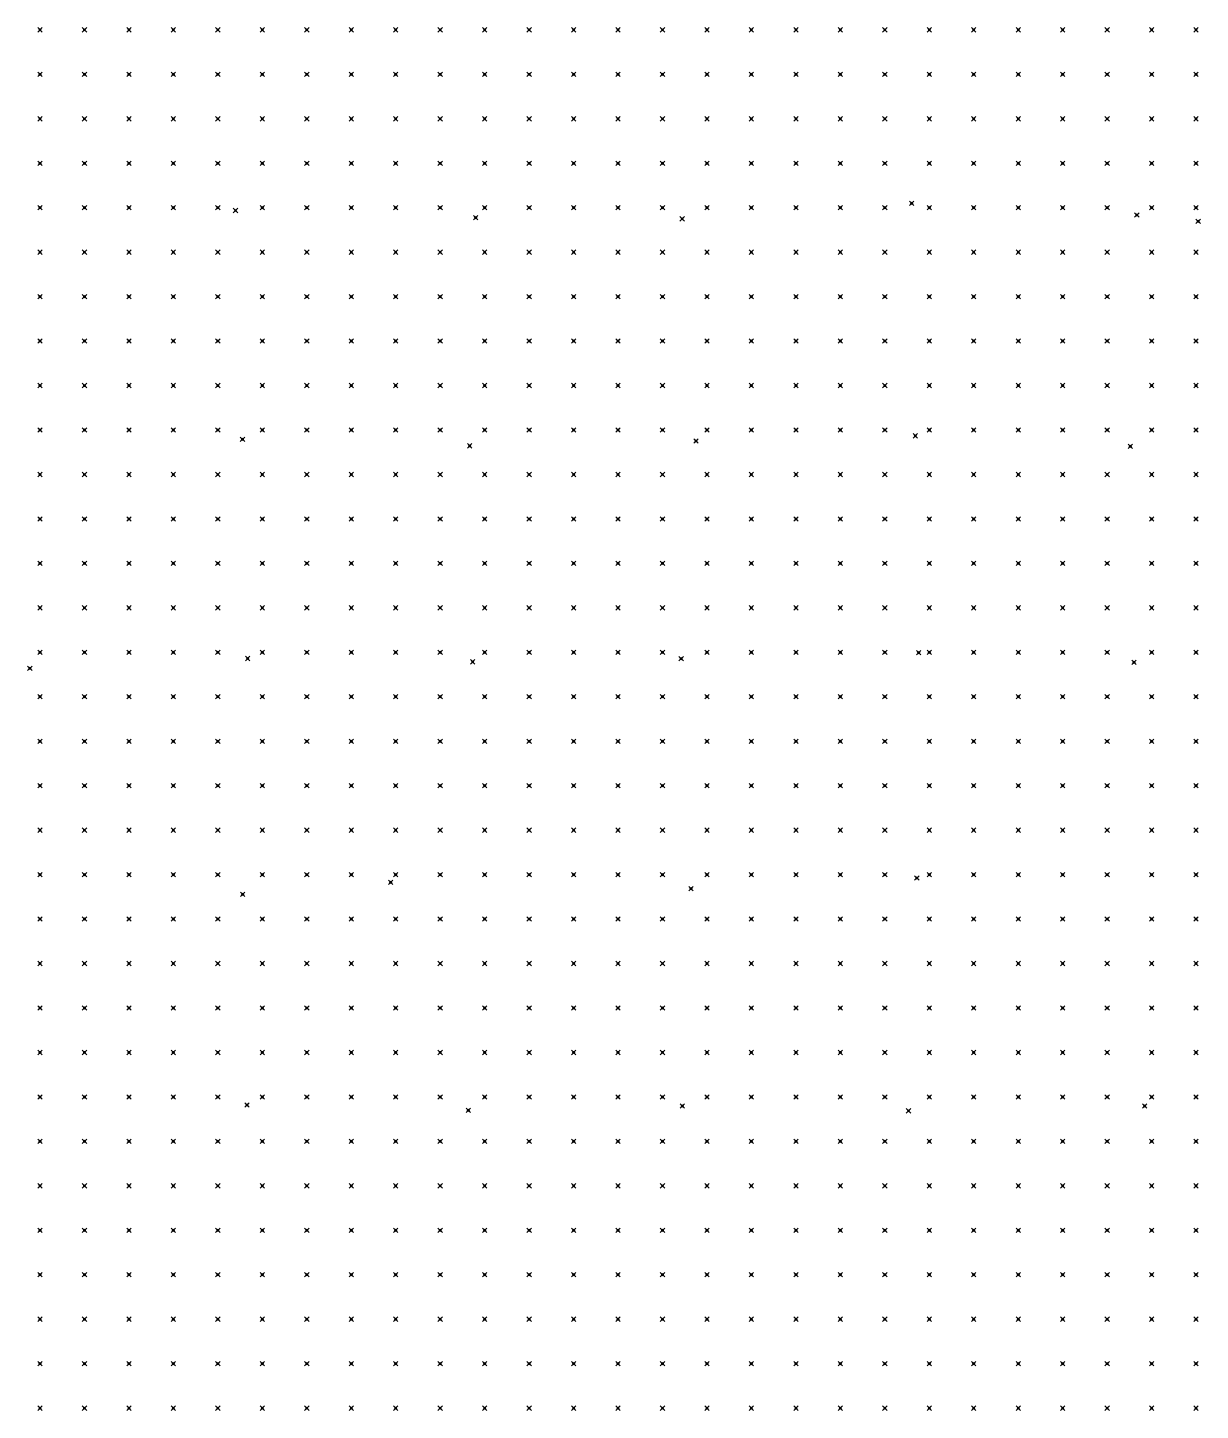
# Model space of a CAD drawing. Header units: metres. Extents: x 441556 to 446409, y 432338 to 461058.
# Drawn here: x 446143.1 to 446222.2, y 433314.2 to 433407.5 of the extents above; entities that cross this region are included whole.
import ezdxf

# ---------------------------------------------------------------- set-up
doc = ezdxf.new("R2010")
doc.units = ezdxf.units.M
doc.header["$MEASUREMENT"] = 0
doc.header["$PDMODE"] = 35
doc.header["$PDSIZE"] = 0.15
doc.layers.add('DTM-NOK-RevN_LIDAR_co_lidar', color=91, linetype='Continuous', lineweight=0)
doc.layers.add('DTM-NOK-RevN_RTK', color=32, linetype='Continuous', lineweight=0)

msp = doc.modelspace()

# ---------------------------------------------------------------- linework, layer by layer
at = {"layer": 'DTM-NOK-RevN_LIDAR_co_lidar'}
for p in [(446143.936, 433407.365, 319.033), (446146.935, 433407.365, 319.116), (446149.934, 433407.365, 319.202), (446152.934, 433407.365, 319.195), (446155.933, 433407.365, 319.187), (446158.932, 433407.365, 319.119), (446161.932, 433407.365, 318.998), (446164.931, 433407.365, 318.982), (446167.931, 433407.365, 318.948), (446170.93, 433407.365, 318.845), (446173.929, 433407.365, 318.807), (446176.929, 433407.365, 318.858), (446179.928, 433407.365, 318.987), (446182.928, 433407.365, 319.06), (446185.927, 433407.365, 319.089), (446188.926, 433407.365, 319.133), (446191.926, 433407.365, 319.151), (446194.925, 433407.365, 319.101), (446197.924, 433407.365, 319.073), (446200.924, 433407.365, 319.081), (446203.923, 433407.365, 319.087), (446206.923, 433407.365, 319.15), (446209.922, 433407.365, 319.154), (446212.921, 433407.365, 319.204), (446215.921, 433407.365, 319.176), (446218.92, 433407.365, 319.15), (446221.92, 433407.365, 318.989), (446143.936, 433404.365, 319.027), (446146.935, 433404.365, 319.11), (446149.934, 433404.365, 319.195), (446152.934, 433404.365, 319.162), (446155.933, 433404.365, 319.131), (446158.932, 433404.365, 319.1), (446161.932, 433404.365, 319.038), (446164.931, 433404.365, 319.019), (446167.931, 433404.365, 318.93), (446170.93, 433404.365, 318.823), (446173.929, 433404.365, 318.81), (446176.929, 433404.365, 318.848), (446179.928, 433404.365, 318.923), (446182.928, 433404.365, 318.997), (446185.927, 433404.365, 319.08), (446188.926, 433404.365, 319.103), (446191.926, 433404.365, 319.097), (446194.925, 433404.365, 319.089), (446197.924, 433404.365, 319.07), (446200.924, 433404.365, 319.118), (446203.923, 433404.365, 319.094), (446206.923, 433404.365, 319.061), (446209.922, 433404.365, 319.086), (446212.921, 433404.365, 319.136), (446215.921, 433404.365, 319.14), (446218.92, 433404.365, 319.13), (446221.92, 433404.365, 318.952), (446143.936, 433401.366, 319.111), (446146.935, 433401.366, 318.989), (446149.934, 433401.366, 319.127), (446152.934, 433401.366, 319.144), (446155.933, 433401.366, 319.087), (446158.932, 433401.366, 319.104), (446161.932, 433401.366, 319.081), (446164.931, 433401.366, 319.039), (446167.931, 433401.366, 319.018), (446170.93, 433401.366, 318.939), (446173.929, 433401.366, 318.899), (446176.929, 433401.366, 318.903), (446179.928, 433401.366, 318.916), (446182.928, 433401.366, 319.008), (446185.927, 433401.366, 319.067), (446188.926, 433401.366, 319.076), (446191.926, 433401.366, 319.074), (446194.925, 433401.366, 319.064), (446197.924, 433401.366, 319.058), (446200.924, 433401.366, 319.1), (446203.923, 433401.366, 319.111), (446206.923, 433401.366, 319.104), (446209.922, 433401.366, 319.098), (446212.921, 433401.366, 319.138), (446215.921, 433401.366, 319.113), (446218.92, 433401.366, 319.06), (446221.92, 433401.366, 318.899), (446143.936, 433398.366, 319.018), (446146.935, 433398.366, 318.941), (446149.934, 433398.366, 319.029), (446152.934, 433398.366, 319.12), (446155.933, 433398.366, 319.174), (446158.932, 433398.366, 319.139), (446161.932, 433398.366, 319.104), (446164.931, 433398.366, 319.111), (446167.931, 433398.366, 319.114), (446170.93, 433398.366, 319.048), (446173.929, 433398.366, 319.028), (446176.929, 433398.366, 319.032), (446179.928, 433398.366, 318.981), (446182.928, 433398.366, 319.052), (446185.927, 433398.366, 319.114), (446188.926, 433398.366, 319.108), (446191.926, 433398.366, 319.065), (446194.925, 433398.366, 319.047), (446197.924, 433398.366, 319.063), (446200.924, 433398.366, 319.079), (446203.923, 433398.366, 319.111), (446206.923, 433398.366, 319.103), (446209.922, 433398.366, 319.071), (446212.921, 433398.366, 319.101), (446215.921, 433398.366, 318.974), (446218.92, 433398.366, 319.014), (446221.92, 433398.366, 318.873), (446143.936, 433395.367, 318.963), (446146.935, 433395.367, 318.867), (446149.934, 433395.367, 318.98), (446152.934, 433395.367, 319.123), (446155.933, 433395.367, 319.174), (446158.932, 433395.367, 319.178), (446161.932, 433395.367, 319.255), (446164.931, 433395.367, 319.157), (446167.931, 433395.367, 319.142), (446170.93, 433395.367, 319.133), (446173.929, 433395.367, 319.144), (446176.929, 433395.367, 319.073), (446179.928, 433395.367, 319.04), (446182.928, 433395.367, 319.071), (446185.927, 433395.367, 319.09), (446188.926, 433395.367, 319.103), (446191.926, 433395.367, 319.051), (446194.925, 433395.367, 319.051), (446197.924, 433395.367, 319.079), (446200.924, 433395.367, 319.105), (446203.923, 433395.367, 319.139), (446206.923, 433395.367, 319.081), (446209.922, 433395.367, 319.063), (446212.921, 433395.367, 319.075), (446215.921, 433395.367, 319.057), (446218.92, 433395.367, 319.013), (446221.92, 433395.367, 318.873), (446143.936, 433392.368, 319.014), (446146.935, 433392.368, 318.961), (446149.934, 433392.368, 319.002), (446152.934, 433392.368, 319.081), (446155.933, 433392.368, 319.115), (446158.932, 433392.368, 319.235), (446161.932, 433392.368, 319.279), (446164.931, 433392.368, 319.142), (446167.931, 433392.368, 319.153), (446170.93, 433392.368, 319.169), (446173.929, 433392.368, 319.221), (446176.929, 433392.368, 319.114), (446179.928, 433392.368, 319.011), (446182.928, 433392.368, 319.005), (446185.927, 433392.368, 319.074), (446188.926, 433392.368, 319.105), (446191.926, 433392.368, 319.05), (446194.925, 433392.368, 319.069), (446197.924, 433392.368, 319.101), (446200.924, 433392.368, 319.097), (446203.923, 433392.368, 319.131), (446206.923, 433392.368, 319.062), (446209.922, 433392.368, 319.047), (446212.921, 433392.368, 319.051), (446215.921, 433392.368, 319.059), (446218.92, 433392.368, 318.989), (446221.92, 433392.368, 318.789), (446143.936, 433389.368, 319.154), (446146.935, 433389.368, 319.035), (446149.934, 433389.368, 319.018), (446152.934, 433389.368, 319.123), (446155.933, 433389.368, 319.122), (446158.932, 433389.368, 319.157), (446161.932, 433389.368, 319.153), (446164.931, 433389.368, 319.114), (446167.931, 433389.368, 319.139), (446170.93, 433389.368, 319.217), (446173.929, 433389.368, 319.25), (446176.929, 433389.368, 319.17), (446179.928, 433389.368, 319.067), (446182.928, 433389.368, 319.033), (446185.927, 433389.368, 319.055), (446188.926, 433389.368, 319.083), (446191.926, 433389.368, 319.063), (446194.925, 433389.368, 319.059), (446197.924, 433389.368, 319.094), (446200.924, 433389.368, 319.1), (446203.923, 433389.368, 319.128), (446206.923, 433389.368, 319.067), (446209.922, 433389.368, 319.017), (446212.921, 433389.368, 319.055), (446215.921, 433389.368, 319.068), (446218.92, 433389.368, 318.976), (446221.92, 433389.368, 318.801), (446143.936, 433386.369, 319.018), (446146.935, 433386.369, 319.003), (446149.934, 433386.369, 319.116), (446152.934, 433386.369, 319.071), (446155.933, 433386.369, 319.085), (446158.932, 433386.369, 319.115), (446161.932, 433386.369, 319.151), (446164.931, 433386.369, 319.148), (446167.931, 433386.369, 319.139), (446170.93, 433386.369, 319.22), (446173.929, 433386.369, 319.264), (446176.929, 433386.369, 319.195), (446179.928, 433386.369, 319.098), (446182.928, 433386.369, 319.076), (446185.927, 433386.369, 319.05), (446188.926, 433386.369, 319.029), (446191.926, 433386.369, 319.019), (446194.925, 433386.369, 319.035), (446197.924, 433386.369, 319.072), (446200.924, 433386.369, 319.071), (446203.923, 433386.369, 319.091), (446206.923, 433386.369, 319.08), (446209.922, 433386.369, 319.029), (446212.921, 433386.369, 319.052), (446215.921, 433386.369, 319.059), (446218.92, 433386.369, 318.956), (446221.92, 433386.369, 318.748), (446143.936, 433383.37, 318.986), (446146.935, 433383.37, 319.025), (446149.934, 433383.37, 319.118), (446152.934, 433383.37, 318.945), (446155.933, 433383.37, 319.047), (446158.932, 433383.37, 319.065), (446161.932, 433383.37, 319.153), (446164.931, 433383.37, 319.134), (446167.931, 433383.37, 319.154), (446170.93, 433383.37, 319.223), (446173.929, 433383.37, 319.301), (446176.929, 433383.37, 319.258), (446179.928, 433383.37, 319.165), (446182.928, 433383.37, 319.071), (446185.927, 433383.37, 319.036), (446188.926, 433383.37, 318.997), (446191.926, 433383.37, 318.994), (446194.925, 433383.37, 319.004), (446197.924, 433383.37, 319.03), (446200.924, 433383.37, 319.051), (446203.923, 433383.37, 319.07), (446206.923, 433383.37, 319.075), (446209.922, 433383.37, 319.062), (446212.921, 433383.37, 319.066), (446215.921, 433383.37, 319.058), (446218.92, 433383.37, 318.958), (446221.92, 433383.37, 318.924), (446143.936, 433380.37, 318.927), (446146.935, 433380.37, 319.019), (446149.934, 433380.37, 319.11), (446152.934, 433380.37, 319.098), (446155.933, 433380.37, 319.094), (446158.932, 433380.37, 319.147), (446161.932, 433380.37, 319.142), (446164.931, 433380.37, 319.169), (446167.931, 433380.37, 319.193), (446170.93, 433380.37, 319.241), (446173.929, 433380.37, 319.332), (446176.929, 433380.37, 319.274), (446179.928, 433380.37, 319.179), (446182.928, 433380.37, 319.083), (446185.927, 433380.37, 319.016), (446188.926, 433380.37, 319.006), (446191.926, 433380.37, 318.971), (446194.925, 433380.37, 318.983), (446197.924, 433380.37, 319.015), (446200.924, 433380.37, 319.034), (446203.923, 433380.37, 319.052), (446206.923, 433380.37, 319.074), (446209.922, 433380.37, 319.07), (446212.921, 433380.37, 319.067), (446215.921, 433380.37, 319.063), (446218.92, 433380.37, 318.968), (446221.92, 433380.37, 319.017), (446143.936, 433377.371, 318.913), (446146.935, 433377.371, 318.996), (446149.934, 433377.371, 319.151), (446152.934, 433377.371, 319.219), (446155.933, 433377.371, 319.147), (446158.932, 433377.371, 319.157), (446161.932, 433377.371, 319.216), (446164.931, 433377.371, 319.214), (446167.931, 433377.371, 319.263), (446170.93, 433377.371, 319.27), (446173.929, 433377.371, 319.33), (446176.929, 433377.371, 319.267), (446179.928, 433377.371, 319.23), (446182.928, 433377.371, 319.138), (446185.927, 433377.371, 318.999), (446188.926, 433377.371, 318.985), (446191.926, 433377.371, 318.963), (446194.925, 433377.371, 318.967), (446197.924, 433377.371, 319.031), (446200.924, 433377.371, 319.016), (446203.923, 433377.371, 319.041), (446206.923, 433377.371, 319.038), (446209.922, 433377.371, 319.053), (446212.921, 433377.371, 319.07), (446215.921, 433377.371, 319.03), (446218.92, 433377.371, 318.923), (446221.92, 433377.371, 318.851), (446143.936, 433374.371, 318.988), (446146.935, 433374.371, 319.022), (446149.934, 433374.371, 319.062), (446152.934, 433374.371, 319.139), (446155.933, 433374.371, 319.117), (446158.932, 433374.371, 319.146), (446161.932, 433374.371, 319.234), (446164.931, 433374.371, 319.287), (446167.931, 433374.371, 319.302), (446170.93, 433374.371, 319.294), (446173.929, 433374.371, 319.356), (446176.929, 433374.371, 319.334), (446179.928, 433374.371, 319.22), (446182.928, 433374.371, 319.097), (446185.927, 433374.371, 318.97), (446188.926, 433374.371, 318.937), (446191.926, 433374.371, 319.001), (446194.925, 433374.371, 318.974), (446197.924, 433374.371, 319.008), (446200.924, 433374.371, 319.022), (446203.923, 433374.371, 319.079), (446206.923, 433374.371, 319.029), (446209.922, 433374.371, 319.029), (446212.921, 433374.371, 319.037), (446215.921, 433374.371, 318.962), (446218.92, 433374.371, 318.852), (446221.92, 433374.371, 318.862), (446143.936, 433371.372, 318.99), (446146.935, 433371.372, 319.005), (446149.934, 433371.372, 319.019), (446152.934, 433371.372, 319.072), (446155.933, 433371.372, 319.051), (446158.932, 433371.372, 319.091), (446161.932, 433371.372, 319.196), (446164.931, 433371.372, 319.257), (446167.931, 433371.372, 319.29), (446170.93, 433371.372, 319.311), (446173.929, 433371.372, 319.358), (446176.929, 433371.372, 319.301), (446179.928, 433371.372, 319.177), (446182.928, 433371.372, 319.062), (446185.927, 433371.372, 318.962), (446188.926, 433371.372, 318.913), (446191.926, 433371.372, 318.944), (446194.925, 433371.372, 318.939), (446197.924, 433371.372, 319.001), (446200.924, 433371.372, 319.039), (446203.923, 433371.372, 319.064), (446206.923, 433371.372, 318.999), (446209.922, 433371.372, 318.993), (446212.921, 433371.372, 318.979), (446215.921, 433371.372, 318.914), (446218.92, 433371.372, 318.814), (446221.92, 433371.372, 318.9), (446143.936, 433368.373, 318.939), (446146.935, 433368.373, 318.932), (446149.934, 433368.373, 318.957), (446152.934, 433368.373, 318.986), (446155.933, 433368.373, 318.971), (446158.932, 433368.373, 319.031), (446161.932, 433368.373, 319.079), (446164.931, 433368.373, 319.16), (446167.931, 433368.373, 319.234), (446170.93, 433368.373, 319.273), (446173.929, 433368.373, 319.333), (446176.929, 433368.373, 319.249), (446179.928, 433368.373, 319.14), (446182.928, 433368.373, 319.058), (446185.927, 433368.373, 318.969), (446188.926, 433368.373, 318.898), (446191.926, 433368.373, 318.889), (446194.925, 433368.373, 318.962), (446197.924, 433368.373, 318.997), (446200.924, 433368.373, 319.049), (446203.923, 433368.373, 319.013), (446206.923, 433368.373, 318.971), (446209.922, 433368.373, 318.955), (446212.921, 433368.373, 318.899), (446215.921, 433368.373, 318.831), (446218.92, 433368.373, 318.75), (446221.92, 433368.373, 318.802), (446143.936, 433365.373, 318.895), (446146.935, 433365.373, 318.947), (446149.934, 433365.373, 318.918), (446152.934, 433365.373, 318.906), (446155.933, 433365.373, 318.838), (446158.932, 433365.373, 318.963), (446161.932, 433365.373, 319.035), (446164.931, 433365.373, 319.068), (446167.931, 433365.373, 319.157), (446170.93, 433365.373, 319.201), (446173.929, 433365.373, 319.239), (446176.929, 433365.373, 319.184), (446179.928, 433365.373, 319.096), (446182.928, 433365.373, 319.022), (446185.927, 433365.373, 318.965), (446188.926, 433365.373, 318.912), (446191.926, 433365.373, 318.881), (446194.925, 433365.373, 318.985), (446197.924, 433365.373, 319.051), (446200.924, 433365.373, 319.079), (446203.923, 433365.373, 319.033), (446206.923, 433365.373, 318.987), (446209.922, 433365.373, 318.903), (446212.921, 433365.373, 318.876), (446215.921, 433365.373, 318.83), (446218.92, 433365.373, 318.754), (446221.92, 433365.373, 318.806), (446143.936, 433362.374, 318.837), (446146.935, 433362.374, 318.91), (446149.934, 433362.374, 318.883), (446152.934, 433362.374, 318.846), (446155.933, 433362.374, 318.847), (446158.932, 433362.374, 318.922), (446161.932, 433362.374, 319.003), (446164.931, 433362.374, 319.036), (446167.931, 433362.374, 319.029), (446170.93, 433362.374, 319.098), (446173.929, 433362.374, 319.141), (446176.929, 433362.374, 319.144), (446179.928, 433362.374, 319.028), (446182.928, 433362.374, 318.998), (446185.927, 433362.374, 318.972), (446188.926, 433362.374, 318.938), (446191.926, 433362.374, 318.912), (446194.925, 433362.374, 318.976), (446197.924, 433362.374, 319.086), (446200.924, 433362.374, 319.103), (446203.923, 433362.374, 319.065), (446206.923, 433362.374, 318.99), (446209.922, 433362.374, 318.904), (446212.921, 433362.374, 318.861), (446215.921, 433362.374, 318.828), (446218.92, 433362.374, 318.823), (446221.92, 433362.374, 318.85), (446143.936, 433359.374, 318.804), (446146.935, 433359.374, 318.834), (446149.934, 433359.374, 318.783), (446152.934, 433359.374, 318.837), (446155.933, 433359.374, 318.82), (446158.932, 433359.374, 318.813), (446161.932, 433359.374, 318.962), (446164.931, 433359.374, 318.946), (446167.931, 433359.374, 318.94), (446170.93, 433359.374, 319.06), (446173.929, 433359.374, 319.068), (446176.929, 433359.374, 319.058), (446179.928, 433359.374, 318.96), (446182.928, 433359.374, 318.981), (446185.927, 433359.374, 318.86), (446188.926, 433359.374, 318.787), (446191.926, 433359.374, 318.857), (446194.925, 433359.374, 318.979), (446197.924, 433359.374, 319.044), (446200.924, 433359.374, 319.063), (446203.923, 433359.374, 319.054), (446206.923, 433359.374, 318.978), (446209.922, 433359.374, 318.945), (446212.921, 433359.374, 318.852), (446215.921, 433359.374, 318.836), (446218.92, 433359.374, 318.834), (446221.92, 433359.374, 318.802), (446143.936, 433356.375, 318.826), (446146.935, 433356.375, 318.771), (446149.934, 433356.375, 318.757), (446152.934, 433356.375, 318.711), (446155.933, 433356.375, 318.716), (446158.932, 433356.375, 318.741), (446161.932, 433356.375, 318.914), (446164.931, 433356.375, 318.993), (446167.931, 433356.375, 319.009), (446170.93, 433356.375, 319.062), (446173.929, 433356.375, 318.956), (446176.929, 433356.375, 318.921), (446179.928, 433356.375, 318.939), (446182.928, 433356.375, 319.018), (446185.927, 433356.375, 318.48), (446188.926, 433356.375, 318.401), (446191.926, 433356.375, 318.518), (446194.925, 433356.375, 318.909), (446197.924, 433356.375, 319.015), (446200.924, 433356.375, 319.052), (446203.923, 433356.375, 319.067), (446206.923, 433356.375, 318.974), (446209.922, 433356.375, 318.924), (446212.921, 433356.375, 318.827), (446215.921, 433356.375, 318.888), (446218.92, 433356.375, 318.826), (446221.92, 433356.375, 318.814), (446143.936, 433353.376, 318.665), (446146.935, 433353.376, 318.643), (446149.934, 433353.376, 318.63), (446152.934, 433353.376, 318.59), (446155.933, 433353.376, 318.707), (446158.932, 433353.376, 318.784), (446161.932, 433353.376, 318.901), (446164.931, 433353.376, 319.029), (446167.931, 433353.376, 319.08), (446170.93, 433353.376, 319.207), (446173.929, 433353.376, 318.962), (446176.929, 433353.376, 318.891), (446179.928, 433353.376, 318.833), (446182.928, 433353.376, 318.917), (446185.927, 433353.376, 318.531), (446188.926, 433353.376, 318.415), (446191.926, 433353.376, 318.44), (446194.925, 433353.376, 318.798), (446197.924, 433353.376, 318.986), (446200.924, 433353.376, 319.099), (446203.923, 433353.376, 319.04), (446206.923, 433353.376, 318.911), (446209.922, 433353.376, 318.837), (446212.921, 433353.376, 318.809), (446215.921, 433353.376, 319.004), (446218.92, 433353.376, 318.772), (446221.92, 433353.376, 318.786), (446143.936, 433350.376, 318.692), (446146.935, 433350.376, 318.678), (446149.934, 433350.376, 318.643), (446152.934, 433350.376, 318.512), (446155.933, 433350.376, 318.634), (446158.932, 433350.376, 318.729), (446161.932, 433350.376, 318.827), (446164.931, 433350.376, 318.945), (446167.931, 433350.376, 319.023), (446170.93, 433350.376, 319.216), (446173.929, 433350.376, 319.066), (446176.929, 433350.376, 318.92), (446179.928, 433350.376, 318.814), (446182.928, 433350.376, 318.726), (446185.927, 433350.376, 318.545), (446188.926, 433350.376, 318.438), (446191.926, 433350.376, 318.437), (446194.925, 433350.376, 318.697), (446197.924, 433350.376, 318.791), (446200.924, 433350.376, 318.836), (446203.923, 433350.376, 318.902), (446206.923, 433350.376, 318.848), (446209.922, 433350.376, 318.801), (446212.921, 433350.376, 318.774), (446215.921, 433350.376, 318.998), (446218.92, 433350.376, 318.701), (446221.92, 433350.376, 318.76), (446143.936, 433347.377, 318.7), (446146.935, 433347.377, 318.66), (446149.934, 433347.377, 318.604), (446152.934, 433347.377, 318.541), (446155.933, 433347.377, 318.668), (446158.932, 433347.377, 318.802), (446161.932, 433347.377, 318.839), (446164.931, 433347.377, 318.959), (446167.931, 433347.377, 318.995), (446170.93, 433347.377, 319.083), (446173.929, 433347.377, 319.16), (446176.929, 433347.377, 318.865), (446179.928, 433347.377, 318.764), (446182.928, 433347.377, 318.708), (446185.927, 433347.377, 318.599), (446188.926, 433347.377, 318.502), (446191.926, 433347.377, 318.483), (446194.925, 433347.377, 318.604), (446197.924, 433347.377, 318.638), (446200.924, 433347.377, 318.745), (446203.923, 433347.377, 318.864), (446206.923, 433347.377, 318.866), (446209.922, 433347.377, 318.83), (446212.921, 433347.377, 318.798), (446215.921, 433347.377, 318.811), (446218.92, 433347.377, 318.772), (446221.92, 433347.377, 318.883), (446143.936, 433344.378, 318.785), (446146.935, 433344.378, 318.721), (446149.934, 433344.378, 318.72), (446152.934, 433344.378, 318.691), (446155.933, 433344.378, 318.689), (446158.932, 433344.378, 318.846), (446161.932, 433344.378, 318.911), (446164.931, 433344.378, 318.97), (446167.931, 433344.378, 318.995), (446170.93, 433344.378, 318.903), (446173.929, 433344.378, 318.927), (446176.929, 433344.378, 318.918), (446179.928, 433344.378, 318.673), (446182.928, 433344.378, 318.656), (446185.927, 433344.378, 318.646), (446188.926, 433344.378, 318.594), (446191.926, 433344.378, 318.591), (446194.925, 433344.378, 318.657), (446197.924, 433344.378, 318.673), (446200.924, 433344.378, 318.772), (446203.923, 433344.378, 318.859), (446206.923, 433344.378, 318.866), (446209.922, 433344.378, 318.852), (446212.921, 433344.378, 318.851), (446215.921, 433344.378, 318.847), (446218.92, 433344.378, 318.85), (446221.92, 433344.378, 319.152), (446143.936, 433341.378, 318.816), (446146.935, 433341.378, 318.772), (446149.934, 433341.378, 318.813), (446152.934, 433341.378, 318.74), (446155.933, 433341.378, 318.799), (446158.932, 433341.378, 318.914), (446161.932, 433341.378, 318.958), (446164.931, 433341.378, 318.895), (446167.931, 433341.378, 318.925), (446170.93, 433341.378, 318.879), (446173.929, 433341.378, 318.818), (446176.929, 433341.378, 318.693), (446179.928, 433341.378, 318.655), (446182.928, 433341.378, 318.661), (446185.927, 433341.378, 318.673), (446188.926, 433341.378, 318.636), (446191.926, 433341.378, 318.606), (446194.925, 433341.378, 318.633), (446197.924, 433341.378, 318.66), (446200.924, 433341.378, 318.737), (446203.923, 433341.378, 318.813), (446206.923, 433341.378, 318.909), (446209.922, 433341.378, 318.911), (446212.921, 433341.378, 318.922), (446215.921, 433341.378, 318.868), (446218.92, 433341.378, 318.792), (446221.92, 433341.378, 318.857), (446143.936, 433338.379, 318.816), (446146.935, 433338.379, 318.824), (446149.934, 433338.379, 318.814), (446152.934, 433338.379, 318.8), (446155.933, 433338.379, 318.779), (446158.932, 433338.379, 318.92), (446161.932, 433338.379, 318.919), (446164.931, 433338.379, 318.853), (446167.931, 433338.379, 318.852), (446170.93, 433338.379, 318.874), (446173.929, 433338.379, 318.762), (446176.929, 433338.379, 318.663), (446179.928, 433338.379, 318.598), (446182.928, 433338.379, 318.63), (446185.927, 433338.379, 318.72), (446188.926, 433338.379, 318.67), (446191.926, 433338.379, 318.599), (446194.925, 433338.379, 318.622), (446197.924, 433338.379, 318.669), (446200.924, 433338.379, 318.721), (446203.923, 433338.379, 318.782), (446206.923, 433338.379, 318.928), (446209.922, 433338.379, 318.96), (446212.921, 433338.379, 318.95), (446215.921, 433338.379, 318.887), (446218.92, 433338.379, 318.821), (446221.92, 433338.379, 318.852), (446143.936, 433335.379, 318.94), (446146.935, 433335.379, 318.928), (446149.934, 433335.379, 318.861), (446152.934, 433335.379, 318.917), (446155.933, 433335.379, 318.875), (446158.932, 433335.379, 318.877), (446161.932, 433335.379, 318.909), (446164.931, 433335.379, 318.83), (446167.931, 433335.379, 318.813), (446170.93, 433335.379, 318.839), (446173.929, 433335.379, 318.772), (446176.929, 433335.379, 318.655), (446179.928, 433335.379, 318.642), (446182.928, 433335.379, 318.693), (446185.927, 433335.379, 318.841), (446188.926, 433335.379, 318.786), (446191.926, 433335.379, 318.668), (446194.925, 433335.379, 318.634), (446197.924, 433335.379, 318.698), (446200.924, 433335.379, 318.794), (446203.923, 433335.379, 318.921), (446206.923, 433335.379, 319.031), (446209.922, 433335.379, 319.067), (446212.921, 433335.379, 319.064), (446215.921, 433335.379, 318.969), (446218.92, 433335.379, 318.951), (446221.92, 433335.379, 318.927), (446143.936, 433332.38, 319.006), (446146.935, 433332.38, 318.99), (446149.934, 433332.38, 319.013), (446152.934, 433332.38, 319.017), (446155.933, 433332.38, 319.021), (446158.932, 433332.38, 319.029), (446161.932, 433332.38, 319.03), (446164.931, 433332.38, 318.864), (446167.931, 433332.38, 318.844), (446170.93, 433332.38, 318.894), (446173.929, 433332.38, 318.879), (446176.929, 433332.38, 318.777), (446179.928, 433332.38, 318.846), (446182.928, 433332.38, 318.84), (446185.927, 433332.38, 318.883), (446188.926, 433332.38, 318.867), (446191.926, 433332.38, 318.868), (446194.925, 433332.38, 318.914), (446197.924, 433332.38, 318.897), (446200.924, 433332.38, 318.979), (446203.923, 433332.38, 319.056), (446206.923, 433332.38, 319.141), (446209.922, 433332.38, 319.159), (446212.921, 433332.38, 319.198), (446215.921, 433332.38, 319.145), (446218.92, 433332.38, 319.055), (446221.92, 433332.38, 318.903), (446143.936, 433329.381, 318.767), (446146.935, 433329.381, 318.856), (446149.934, 433329.381, 319.001), (446152.934, 433329.381, 319.131), (446155.933, 433329.381, 319.216), (446158.932, 433329.381, 319.194), (446161.932, 433329.381, 319.13), (446164.931, 433329.381, 319.047), (446167.931, 433329.381, 318.952), (446170.93, 433329.381, 318.904), (446173.929, 433329.381, 319.033), (446176.929, 433329.381, 319.031), (446179.928, 433329.381, 319.242), (446182.928, 433329.381, 319.275), (446185.927, 433329.381, 319.147), (446188.926, 433329.381, 319.095), (446191.926, 433329.381, 319.035), (446194.925, 433329.381, 319.279), (446197.924, 433329.381, 319.219), (446200.924, 433329.381, 319.194), (446203.923, 433329.381, 319.165), (446206.923, 433329.381, 319.175), (446209.922, 433329.381, 319.19), (446212.921, 433329.381, 319.257), (446215.921, 433329.381, 319.39), (446218.92, 433329.381, 319.187), (446221.92, 433329.381, 319.122), (446143.936, 433326.381, 318.898), (446146.935, 433326.381, 318.965), (446149.934, 433326.381, 318.952), (446152.934, 433326.381, 319.045), (446155.933, 433326.381, 319.091), (446158.932, 433326.381, 319.123), (446161.932, 433326.381, 319.168), (446164.931, 433326.381, 319.221), (446167.931, 433326.381, 319.212), (446170.93, 433326.381, 319.131), (446173.929, 433326.381, 319.231), (446176.929, 433326.381, 319.329), (446179.928, 433326.381, 319.632), (446182.928, 433326.381, 319.623), (446185.927, 433326.381, 319.492), (446188.926, 433326.381, 319.586), (446191.926, 433326.381, 319.518), (446194.925, 433326.381, 319.672), (446197.924, 433326.381, 319.69), (446200.924, 433326.381, 319.763), (446203.923, 433326.381, 319.517), (446206.923, 433326.381, 319.495), (446209.922, 433326.381, 319.559), (446212.921, 433326.381, 319.598), (446215.921, 433326.381, 319.827), (446218.92, 433326.381, 319.432), (446221.92, 433326.381, 319.336), (446143.936, 433323.382, 318.995), (446146.935, 433323.382, 318.998), (446149.934, 433323.382, 319.006), (446152.934, 433323.382, 319.102), (446155.933, 433323.382, 319.181), (446158.932, 433323.382, 319.176), (446161.932, 433323.382, 319.184), (446164.931, 433323.382, 319.18), (446167.931, 433323.382, 319.252), (446170.93, 433323.382, 319.511), (446173.929, 433323.382, 319.61), (446176.929, 433323.382, 319.711), (446179.928, 433323.382, 319.846), (446182.928, 433323.382, 319.587), (446185.927, 433323.382, 319.627), (446188.926, 433323.382, 319.651), (446191.926, 433323.382, 319.661), (446194.925, 433323.382, 319.903), (446197.924, 433323.382, 319.876), (446200.924, 433323.382, 319.813), (446203.923, 433323.382, 319.771), (446206.923, 433323.382, 319.885), (446209.922, 433323.382, 319.913), (446212.921, 433323.382, 319.988), (446215.921, 433323.382, 320.173), (446218.92, 433323.382, 319.614), (446221.92, 433323.382, 319.622), (446143.936, 433320.382, 319.024), (446146.935, 433320.382, 319.08), (446149.934, 433320.382, 319.114), (446152.934, 433320.382, 319.237), (446155.933, 433320.382, 319.292), (446158.932, 433320.382, 319.314), (446161.932, 433320.382, 319.267), (446164.931, 433320.382, 319.3), (446167.931, 433320.382, 319.388), (446170.93, 433320.382, 319.576), (446173.929, 433320.382, 319.741), (446176.929, 433320.382, 319.63), (446179.928, 433320.382, 319.755), (446182.928, 433320.382, 319.747), (446185.927, 433320.382, 319.667), (446188.926, 433320.382, 319.655), (446191.926, 433320.382, 319.604), (446194.925, 433320.382, 319.895), (446197.924, 433320.382, 320.007), (446200.924, 433320.382, 319.916), (446203.923, 433320.382, 319.755), (446206.923, 433320.382, 319.798), (446209.922, 433320.382, 319.879), (446212.921, 433320.382, 319.912), (446215.921, 433320.382, 320.055), (446218.92, 433320.382, 319.853), (446221.92, 433320.382, 319.726), (446143.936, 433317.383, 319.246), (446146.935, 433317.383, 319.356), (446149.934, 433317.383, 319.436), (446152.934, 433317.383, 319.492), (446155.933, 433317.383, 319.565), (446158.932, 433317.383, 319.742), (446161.932, 433317.383, 319.898), (446164.931, 433317.383, 319.873), (446167.931, 433317.383, 319.918), (446170.93, 433317.383, 320.076), (446173.929, 433317.383, 319.986), (446176.929, 433317.383, 320.023), (446179.928, 433317.383, 320.238), (446182.928, 433317.383, 320.185), (446185.927, 433317.383, 319.883), (446188.926, 433317.383, 319.811), (446191.926, 433317.383, 319.677), (446194.925, 433317.383, 320.062), (446197.924, 433317.383, 320.319), (446200.924, 433317.383, 320.238), (446203.923, 433317.383, 319.802), (446206.923, 433317.383, 319.913), (446209.922, 433317.383, 320.121), (446212.921, 433317.383, 319.974), (446215.921, 433317.383, 319.816), (446218.92, 433317.383, 319.73), (446221.92, 433317.383, 319.692), (446143.936, 433314.384, 319.537), (446146.935, 433314.384, 319.293), (446149.934, 433314.384, 319.276), (446152.934, 433314.384, 319.496), (446155.933, 433314.384, 319.631), (446158.932, 433314.384, 319.867), (446161.932, 433314.384, 319.925), (446164.931, 433314.384, 319.959), (446167.931, 433314.384, 320.03), (446170.93, 433314.384, 319.977), (446173.929, 433314.384, 319.95), (446176.929, 433314.384, 319.751), (446179.928, 433314.384, 319.782), (446182.928, 433314.384, 319.852), (446185.927, 433314.384, 319.895), (446188.926, 433314.384, 319.928), (446191.926, 433314.384, 320.11), (446194.925, 433314.384, 319.857), (446197.924, 433314.384, 320.378), (446200.924, 433314.384, 320.263), (446203.923, 433314.384, 320.053), (446206.923, 433314.384, 319.411), (446209.922, 433314.384, 319.697), (446212.921, 433314.384, 319.712), (446215.921, 433314.384, 319.682), (446218.92, 433314.384, 319.768), (446221.92, 433314.384, 319.847)]:
    msp.add_point(p, dxfattribs=at)
at = {"layer": 'DTM-NOK-RevN_RTK'}
for p in [(446202.74, 433395.656, 319.173), (446157.123, 433395.177, 319.273), (446173.329, 433394.693, 319.119), (446187.25, 433394.62, 319.108), (446217.924, 433394.871, 319.061), (446222.056, 433394.442, 318.696), (446157.599, 433379.745, 319.128), (446202.985, 433379.977, 319.048), (446172.912, 433379.3, 319.325), (446188.183, 433379.626, 319.043), (446217.485, 433379.275, 319.042), (446157.943, 433364.957, 318.913), (446173.119, 433364.73, 319.235), (446187.185, 433364.939, 318.967), (446203.204, 433365.344, 318.991), (446143.254, 433364.29, 318.929), (446217.73, 433364.692, 318.812), (446167.596, 433349.862, 318.962), (446203.083, 433350.153, 318.87), (446157.613, 433349.051, 318.759), (446187.855, 433349.43, 318.506), (446157.901, 433334.828, 318.78), (446172.824, 433334.472, 318.763), (446187.257, 433334.767, 318.772), (446202.517, 433334.442, 318.89), (446218.449, 433334.771, 318.952)]:
    msp.add_point(p, dxfattribs=at)

doc.saveas('drawing.dxf')
